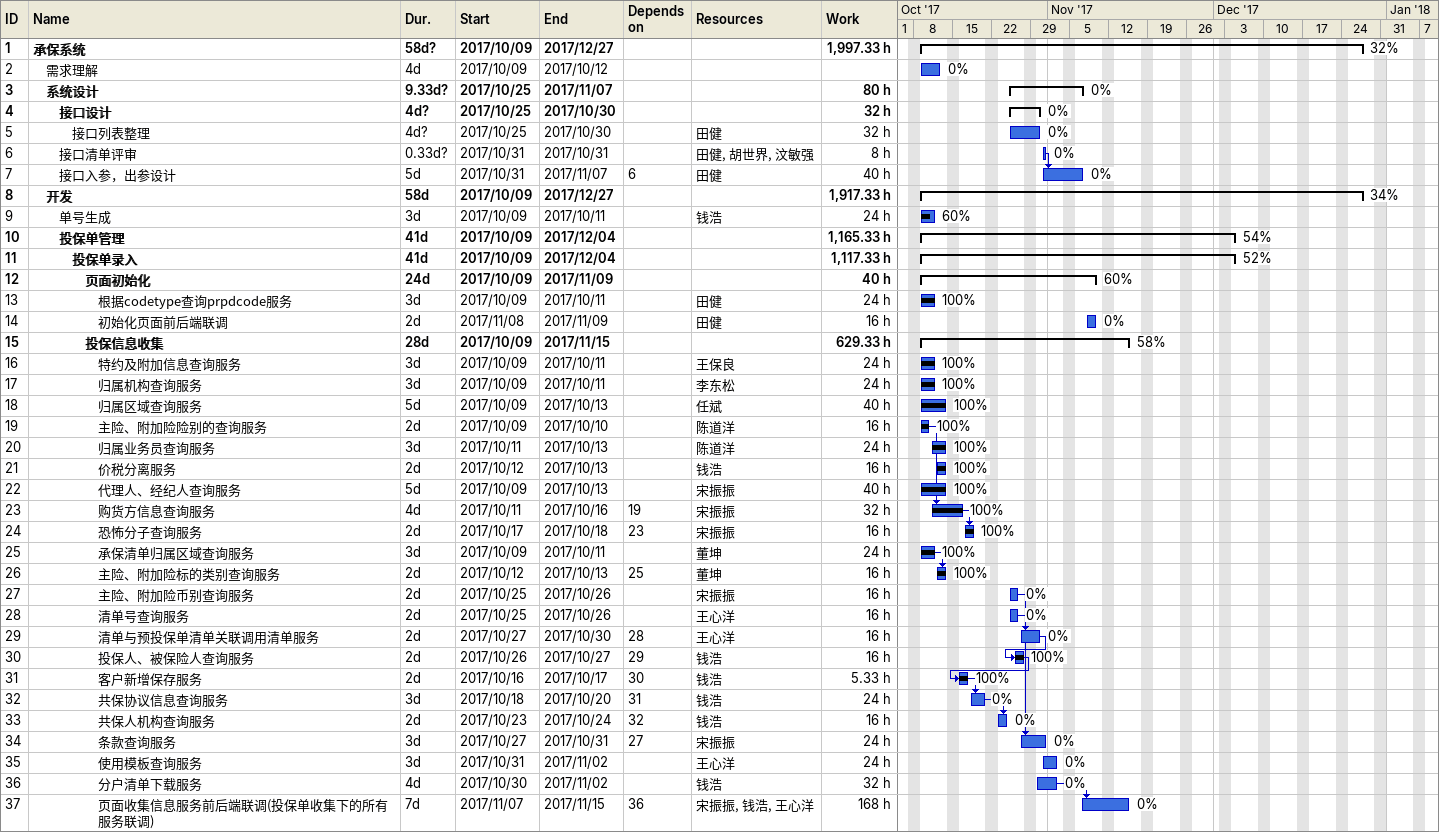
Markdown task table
| ID | Level | Task | Duration | Start | Finish | Predecessors | Resources | % complete | Work (h) |
|---|---|---|---|---|---|---|---|---|---|
| 1 | 1 | **承保系统** | 58d? | 2017-10-09 | 2017-12-27 |  |  | 32 | 1997.33 |
| 2 | 2 | 需求理解 | 4d | 2017-10-09 | 2017-10-12 |  |  | 0 |  |
| 3 | 2 | **系统设计** | 9.33d? | 2017-10-25 | 2017-11-07 |  |  | 0 | 80 |
| 4 | 3 | **接口设计** | 4d? | 2017-10-25 | 2017-10-30 |  |  | 0 | 32 |
| 5 | 4 | 接口列表整理 | 4d? | 2017-10-25 | 2017-10-30 |  | 田健 | 0 | 32 |
| 6 | 3 | 接口清单评审 | 0.33d? | 2017-10-31 | 2017-10-31 |  | 田健, 胡世界, 汶敏强 | 0 | 8 |
| 7 | 3 | 接口入参，出参设计 | 5d | 2017-10-31 | 2017-11-07 | 6 | 田健 | 0 | 40 |
| 8 | 2 | **开发** | 58d | 2017-10-09 | 2017-12-27 |  |  | 34 | 1917.33 |
| 9 | 3 | 单号生成 | 3d | 2017-10-09 | 2017-10-11 |  | 钱浩 | 60 | 24 |
| 10 | 3 | **投保单管理** | 41d | 2017-10-09 | 2017-12-04 |  |  | 54 | 1165.33 |
| 11 | 4 | **投保单录入** | 41d | 2017-10-09 | 2017-12-04 |  |  | 52 | 1117.33 |
| 12 | 5 | **页面初始化** | 24d | 2017-10-09 | 2017-11-09 |  |  | 60 | 40 |
| 13 | 6 | 根据codetype查询prpdcode服务 | 3d | 2017-10-09 | 2017-10-11 |  | 田健 | 100 | 24 |
| 14 | 6 | 初始化页面前后端联调 | 2d | 2017-11-08 | 2017-11-09 |  | 田健 | 0 | 16 |
| 15 | 5 | **投保信息收集** | 28d | 2017-10-09 | 2017-11-15 |  |  | 58 | 629.33 |
| 16 | 6 | 特约及附加信息查询服务 | 3d | 2017-10-09 | 2017-10-11 |  | 王保良 | 100 | 24 |
| 17 | 6 | 归属机构查询服务 | 3d | 2017-10-09 | 2017-10-11 |  | 李东松 | 100 | 24 |
| 18 | 6 | 归属区域查询服务 | 5d | 2017-10-09 | 2017-10-13 |  | 任斌 | 100 | 40 |
| 19 | 6 | 主险、附加险险别的查询服务 | 2d | 2017-10-09 | 2017-10-10 |  | 陈道洋 | 100 | 16 |
| 20 | 6 | 归属业务员查询服务 | 3d | 2017-10-11 | 2017-10-13 |  | 陈道洋 | 100 | 24 |
| 21 | 6 | 价税分离服务 | 2d | 2017-10-12 | 2017-10-13 |  | 钱浩 | 100 | 16 |
| 22 | 6 | 代理人、经纪人查询服务 | 5d | 2017-10-09 | 2017-10-13 |  | 宋振振 | 100 | 40 |
| 23 | 6 | 购货方信息查询服务 | 4d | 2017-10-11 | 2017-10-16 | 19 | 宋振振 | 100 | 32 |
| 24 | 6 | 恐怖分子查询服务 | 2d | 2017-10-17 | 2017-10-18 | 23 | 宋振振 | 100 | 16 |
| 25 | 6 | 承保清单归属区域查询服务 | 3d | 2017-10-09 | 2017-10-11 |  | 董坤 | 100 | 24 |
| 26 | 6 | 主险、附加险标的类别查询服务 | 2d | 2017-10-12 | 2017-10-13 | 25 | 董坤 | 100 | 16 |
| 27 | 6 | 主险、附加险币别查询服务 | 2d | 2017-10-25 | 2017-10-26 |  | 宋振振 | 0 | 16 |
| 28 | 6 | 清单号查询服务 | 2d | 2017-10-25 | 2017-10-26 |  | 王心洋 | 0 | 16 |
| 29 | 6 | 清单与预投保单清单关联调用清单服务 | 2d | 2017-10-27 | 2017-10-30 | 28 | 王心洋 | 0 | 16 |
| 30 | 6 | 投保人、被保险人查询服务 | 2d | 2017-10-26 | 2017-10-27 | 29 | 钱浩 | 100 | 16 |
| 31 | 6 | 客户新增保存服务 | 2d | 2017-10-16 | 2017-10-17 | 30 | 钱浩 | 100 | 5.33 |
| 32 | 6 | 共保协议信息查询服务 | 3d | 2017-10-18 | 2017-10-20 | 31 | 钱浩 | 0 | 24 |
| 33 | 6 | 共保人机构查询服务 | 2d | 2017-10-23 | 2017-10-24 | 32 | 钱浩 | 0 | 16 |
| 34 | 6 | 条款查询服务 | 3d | 2017-10-27 | 2017-10-31 | 27 | 宋振振 | 0 | 24 |
| 35 | 6 | 使用模板查询服务 | 3d | 2017-10-31 | 2017-11-02 |  | 王心洋 | 0 | 24 |
| 36 | 6 | 分户清单下载服务 | 4d | 2017-10-30 | 2017-11-02 |  | 钱浩 | 0 | 32 |
| 37 | 6 | 页面收集信息服务前后端联调(投保单收集下的所有服务联调) | 7d | 2017-11-07 | 2017-11-15 | 36 | 宋振振, 钱浩, 王心洋 | 0 | 168 |
